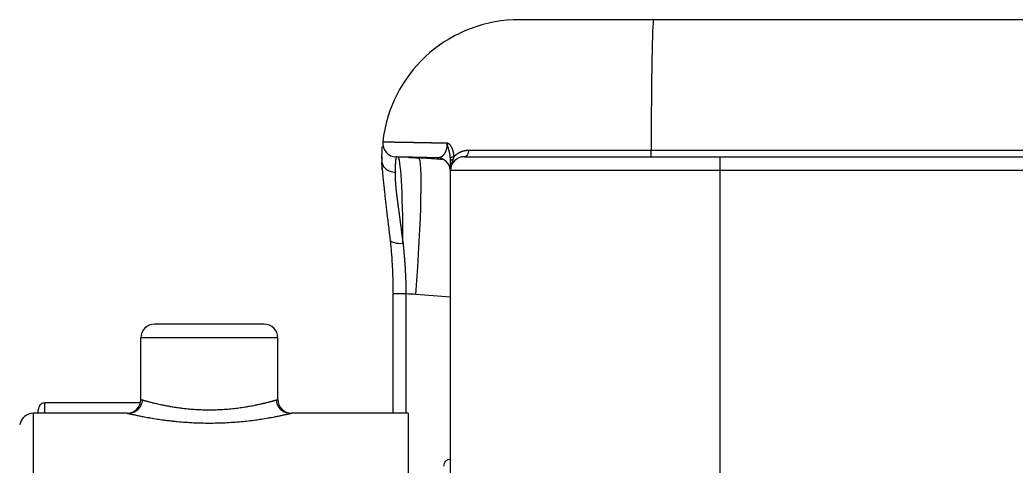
# Model space of a CAD drawing. Extents: x 4791 to 7950, y -233 to 2082.
# Drawn here: x 6585.7 to 6658.4, y 359.8 to 392.4 of the extents above; entities that cross this region are included whole.
import ezdxf

# ---------------------------------------------------------------- set-up
doc = ezdxf.new("R2010")
doc.units = 0
doc.header["$LTSCALE"] = 10
doc.header["$MEASUREMENT"] = 0
doc.layers.add('1', color=7, linetype='CONTINUOUS', true_color=0xffffff)

msp = doc.modelspace()

# ---------------------------------------------------------------- linework, layer by layer
at = {"layer": '1', "color": 7, "linetype": 'Continuous', "lineweight": -3}
for p, q in [((6631.92, 392.414), (6621.702, 392.414)), ((6631.921, 392.415), (6631.92, 392.414)), ((6701.82, 392.414), (6631.92, 392.414)), ((6701.821, 392.415), (6631.921, 392.415)), ((6618.443, 382.899), (6631.753, 382.899)), ((6631.753, 382.899), (6718.11, 382.899)), ((6612.101, 382.422), (6612.101, 381.9)), ((6616.642, 382.194), (6614.798, 382.331)), ((6618.101, 382.422), (6636.77, 382.422)), ((6636.77, 382.422), (6718.101, 382.422)), ((6617.101, 303.422), (6617.101, 381.422)), ((6636.752, 381.422), (6617.101, 381.422)), ((6636.752, 381.422), (6636.752, 303.422)), ((6718.084, 381.422), (6636.752, 381.422)), ((6612.904, 372.398), (6612.904, 363.689)), ((6613.852, 372.398), (6612.904, 372.398)), ((6613.852, 372.398), (6613.852, 363.689)), ((6617.102, 372.171), (6614.577, 372.359)), ((6603.501, 370.189), (6595.501, 370.189)), ((6594.501, 364.689), (6594.501, 369.189)), ((6604.501, 369.189), (6594.501, 369.189)), ((6604.501, 364.689), (6604.501, 369.189)), ((6594.47, 364.439), (6587.501, 364.439)), ((6587.501, 363.689), (6587.501, 364.439)), ((6593.501, 363.689), (6586.661, 363.689)), ((6586.661, 317.189), (6586.661, 363.689)), ((6587.001, 363.69), (6587.001, 363.939)), ((6614.001, 363.689), (6605.501, 363.689)), ((6614.001, 363.689), (6614.001, 317.189))]:
    msp.add_line(p, q, dxfattribs=at)
for centre, radius, start, end in [((6622.101, 382.422), 10, 92.28615, 173.73746), ((6613.155, 383.404), 1, 173.73746, 269), ((6616.101, 381.352), 1, 0, 89), ((6618.101, 381.422), 1, 90, 180), ((6595.501, 369.189), 1, 90, 180), ((6603.501, 369.189), 1, 0, 90), ((6587.501, 363.939), 0.5, 90, 180), ((6593.501, 364.689), 1, 269.99935, 0.00027), ((6605.501, 364.689), 1, 179.99968, 270.00073), ((6586.661, 362.689), 1, 90, 171.46965), ((6617.101, 359.822), 0.5, 90, 180)]:
    msp.add_arc(centre, radius, start, end, dxfattribs=at)
for centre, major_axis, ratio, start_param, end_param in [((6631.927, 382.422), (0, -10), 0.017452, 3.181493, 4.664752), ((6618.101, 382.922), (0, 0.5), 0.683324, 3.141593, 4.664752), ((6631.744, 382.922), (0, -0.5), 0.017452, 0, 1.523159), ((6613.085, 372.404), (0.175, 9.998), 0.052328, 5.092022, 6.283185), ((7135.392, 346.284), (-520.91, 36.072), 0.000187, 6.192977, 6.318019), ((6614.054, 372.359), (0.744, 9.972), 0.052191, 4.716284, 6.283185), ((6636.77, 381.422), (0, 1), 0.017452, 0, 1.570796), ((6613.691, 376.47), (0.995, 0.1), 0.36388, 3.208075, 4.62064), ((6613.312, 355.406), (-17, 0), 1, 4.637891, 4.680607)]:
    msp.add_ellipse(centre, major_axis=major_axis, ratio=ratio, start_param=start_param, end_param=end_param, dxfattribs=at)
for points, knots in [([(6612.161, 383.513), (6612.161, 383.513), (6612.161, 383.513), (6612.162, 383.513), (6612.162, 383.513), (6612.163, 383.513), (6612.164, 383.513), (6612.166, 383.513), (6612.168, 383.513), (6612.17, 383.513), (6612.172, 383.513), (6612.174, 383.513), (6612.177, 383.513), (6612.18, 383.513), (6612.184, 383.513), (6612.187, 383.513), (6612.191, 383.513), (6612.195, 383.513), (6612.2, 383.512), (6612.204, 383.512), (6612.209, 383.512), (6612.215, 383.512), (6612.22, 383.512), (6612.226, 383.512), (6612.232, 383.512), (6612.238, 383.512), (6612.245, 383.512), (6612.252, 383.511), (6612.259, 383.511), (6612.266, 383.511), (6612.274, 383.511), (6612.282, 383.511), (6612.29, 383.511), (6612.299, 383.511), (6612.308, 383.51), (6612.317, 383.51), (6612.326, 383.51), (6612.336, 383.51), (6612.346, 383.51), (6612.356, 383.51), (6612.366, 383.509), (6612.377, 383.509), (6612.388, 383.509), (6612.399, 383.509), (6612.411, 383.508), (6612.423, 383.508), (6612.435, 383.508), (6612.447, 383.508), (6612.46, 383.508), (6612.473, 383.507), (6612.486, 383.507), (6612.5, 383.507), (6612.513, 383.507), (6612.528, 383.506), (6612.542, 383.506), (6612.557, 383.506), (6612.571, 383.505), (6612.587, 383.505), (6612.602, 383.505), (6612.618, 383.505), (6612.634, 383.504), (6612.65, 383.504), (6612.667, 383.504), (6612.684, 383.503), (6612.701, 383.503), (6612.719, 383.503), (6612.736, 383.502), (6612.754, 383.502), (6612.773, 383.502), (6612.791, 383.501), (6612.81, 383.501), (6612.829, 383.501), (6612.849, 383.5), (6612.868, 383.5), (6612.888, 383.5), (6612.909, 383.499), (6612.929, 383.499), (6612.95, 383.498), (6612.971, 383.498), (6612.993, 383.498), (6613.014, 383.497), (6613.036, 383.497), (6613.059, 383.496), (6613.081, 383.496), (6613.104, 383.496), (6613.127, 383.495), (6613.151, 383.495), (6613.174, 383.494), (6613.198, 383.494), (6613.223, 383.493), (6613.247, 383.493), (6613.272, 383.492), (6613.297, 383.492), (6613.323, 383.492), (6613.348, 383.491), (6613.374, 383.491), (6613.4, 383.49), (6613.427, 383.49), (6613.454, 383.489), (6613.481, 383.489), (6613.508, 383.488), (6613.536, 383.488), (6613.564, 383.487), (6613.592, 383.487), (6613.621, 383.486), (6613.65, 383.486), (6613.679, 383.485), (6613.708, 383.484), (6613.738, 383.484), (6613.768, 383.483), (6613.798, 383.483), (6613.828, 383.482), (6613.859, 383.482), (6613.89, 383.481), (6613.922, 383.481), (6613.953, 383.48), (6613.985, 383.479), (6614.018, 383.479), (6614.05, 383.478), (6614.083, 383.478), (6614.116, 383.477), (6614.149, 383.476), (6614.183, 383.476), (6614.217, 383.475), (6614.251, 383.474), (6614.285, 383.474), (6614.32, 383.473), (6614.355, 383.473), (6614.391, 383.472), (6614.426, 383.471), (6614.462, 383.471), (6614.498, 383.47), (6614.535, 383.469), (6614.572, 383.469), (6614.609, 383.468), (6614.646, 383.467), (6614.683, 383.467), (6614.721, 383.466), (6614.759, 383.465), (6614.798, 383.464), (6614.837, 383.464), (6614.876, 383.463), (6614.915, 383.462), (6614.954, 383.462), (6614.994, 383.461), (6615.034, 383.46), (6615.075, 383.459), (6615.115, 383.459), (6615.156, 383.458), (6615.197, 383.457), (6615.239, 383.456), (6615.281, 383.456), (6615.323, 383.455), (6615.365, 383.454), (6615.408, 383.453), (6615.45, 383.453), (6615.494, 383.452), (6615.537, 383.451), (6615.581, 383.45), (6615.625, 383.449), (6615.669, 383.448), (6615.713, 383.448), (6615.758, 383.447), (6615.803, 383.446), (6615.849, 383.445), (6615.894, 383.444), (6615.94, 383.444), (6615.986, 383.443), (6616.033, 383.442), (6616.079, 383.441), (6616.126, 383.44), (6616.174, 383.439), (6616.221, 383.438), (6616.269, 383.437), (6616.317, 383.437), (6616.365, 383.436), (6616.414, 383.435), (6616.463, 383.434), (6616.512, 383.433), (6616.561, 383.432), (6616.611, 383.431), (6616.661, 383.43), (6616.711, 383.429), (6616.761, 383.428), (6616.812, 383.427), (6616.846, 383.427), (6616.863, 383.427)], [0, 0, 0, 0, 0.005205, 0.010412, 0.015621, 0.020833, 0.026048, 0.031265, 0.036484, 0.041706, 0.046931, 0.052158, 0.057387, 0.06262, 0.067854, 0.073091, 0.078331, 0.083573, 0.088818, 0.094065, 0.099314, 0.104566, 0.109821, 0.115078, 0.120338, 0.1256, 0.130865, 0.136132, 0.141402, 0.146674, 0.151949, 0.157226, 0.162506, 0.167788, 0.173073, 0.17836, 0.18365, 0.188942, 0.194237, 0.199534, 0.204834, 0.210137, 0.215442, 0.220749, 0.226059, 0.231371, 0.236686, 0.242004, 0.247324, 0.252646, 0.257971, 0.263299, 0.268629, 0.273961, 0.279296, 0.284634, 0.289974, 0.295316, 0.300662, 0.306009, 0.311359, 0.316712, 0.322067, 0.327425, 0.332785, 0.338148, 0.343513, 0.348881, 0.354251, 0.359624, 0.364999, 0.370377, 0.375757, 0.38114, 0.386526, 0.391913, 0.397304, 0.402697, 0.408092, 0.41349, 0.418891, 0.424294, 0.429699, 0.435107, 0.440518, 0.445931, 0.451347, 0.456765, 0.462185, 0.467609, 0.473034, 0.478463, 0.483893, 0.489327, 0.494762, 0.500201, 0.505642, 0.511085, 0.516531, 0.521979, 0.52743, 0.532884, 0.53834, 0.543798, 0.549259, 0.554723, 0.560189, 0.565657, 0.571128, 0.576602, 0.582078, 0.587557, 0.593038, 0.598522, 0.604008, 0.609497, 0.614988, 0.620482, 0.625979, 0.631477, 0.636979, 0.642483, 0.647989, 0.653498, 0.65901, 0.664524, 0.67004, 0.67556, 0.681081, 0.686605, 0.692132, 0.697661, 0.703193, 0.708727, 0.714264, 0.719804, 0.725345, 0.73089, 0.736437, 0.741986, 0.747538, 0.753093, 0.75865, 0.76421, 0.769772, 0.775336, 0.780903, 0.786473, 0.792045, 0.79762, 0.803198, 0.808777, 0.81436, 0.819945, 0.825532, 0.831122, 0.836715, 0.84231, 0.847907, 0.853507, 0.85911, 0.864715, 0.870323, 0.875933, 0.881546, 0.887161, 0.892779, 0.898399, 0.904022, 0.909648, 0.915276, 0.920906, 0.926539, 0.932175, 0.937813, 0.943454, 0.949097, 0.954743, 0.960391, 0.966042, 0.971695, 0.977351, 0.983009, 0.98867, 0.994334, 1, 1, 1, 1]), ([(6616.119, 382.352), (6616.123, 382.352), (6616.133, 382.352), (6616.146, 382.352), (6616.16, 382.353), (6616.173, 382.354), (6616.186, 382.354), (6616.199, 382.356), (6616.212, 382.357), (6616.225, 382.359), (6616.238, 382.361), (6616.25, 382.363), (6616.262, 382.366), (6616.274, 382.368), (6616.286, 382.371), (6616.298, 382.374), (6616.31, 382.377), (6616.321, 382.381), (6616.333, 382.384), (6616.344, 382.388), (6616.355, 382.392), (6616.366, 382.396), (6616.376, 382.401), (6616.387, 382.405), (6616.397, 382.41), (6616.407, 382.414), (6616.417, 382.419), (6616.427, 382.424), (6616.437, 382.429), (6616.446, 382.434), (6616.456, 382.44), (6616.465, 382.445), (6616.473, 382.45), (6616.482, 382.456), (6616.491, 382.461), (6616.499, 382.467), (6616.507, 382.472), (6616.515, 382.478), (6616.523, 382.484), (6616.53, 382.489), (6616.537, 382.495), (6616.551, 382.507), (6616.572, 382.525), (6616.599, 382.552), (6616.625, 382.58), (6616.65, 382.61), (6616.673, 382.641), (6616.695, 382.673), (6616.715, 382.706), (6616.734, 382.741), (6616.749, 382.769), (6616.759, 382.792), (6616.766, 382.808), (6616.773, 382.825), (6616.78, 382.841), (6616.786, 382.858), (6616.792, 382.875), (6616.798, 382.893), (6616.804, 382.91), (6616.809, 382.928), (6616.814, 382.946), (6616.819, 382.964), (6616.824, 382.982), (6616.828, 383), (6616.832, 383.019), (6616.836, 383.037), (6616.84, 383.056), (6616.843, 383.075), (6616.846, 383.093), (6616.849, 383.112), (6616.852, 383.131), (6616.854, 383.15), (6616.857, 383.17), (6616.859, 383.189), (6616.86, 383.208), (6616.862, 383.227), (6616.863, 383.246), (6616.864, 383.266), (6616.865, 383.285), (6616.865, 383.304), (6616.865, 383.323), (6616.865, 383.342), (6616.865, 383.361), (6616.864, 383.38), (6616.863, 383.399), (6616.863, 383.411), (6616.862, 383.417)], [0, 0, 0, 0, 0.0167, 0.033193, 0.049478, 0.065556, 0.081424, 0.097082, 0.112529, 0.127765, 0.142788, 0.157598, 0.172194, 0.186575, 0.200741, 0.21469, 0.228421, 0.241935, 0.25523, 0.268305, 0.281159, 0.293793, 0.306205, 0.318394, 0.33036, 0.342101, 0.353618, 0.36491, 0.375976, 0.386815, 0.397427, 0.407812, 0.417968, 0.427895, 0.437592, 0.44706, 0.456298, 0.465304, 0.47408, 0.482624, 0.490936, 0.499015, 0.532147, 0.563942, 0.594399, 0.623514, 0.651288, 0.677723, 0.702823, 0.726596, 0.749053, 0.75867, 0.7681, 0.777346, 0.786409, 0.795292, 0.803997, 0.812527, 0.820885, 0.829074, 0.837097, 0.844959, 0.852661, 0.86021, 0.867609, 0.874863, 0.881978, 0.888957, 0.895808, 0.902537, 0.909149, 0.915653, 0.922054, 0.928362, 0.934583, 0.940728, 0.946803, 0.952819, 0.958785, 0.964712, 0.970608, 0.976484, 0.982351, 0.988219, 0.994099, 1, 1, 1, 1]), ([(6617.093, 382.32), (6617.093, 382.323), (6617.092, 382.329), (6617.091, 382.341), (6617.09, 382.356), (6617.089, 382.375), (6617.086, 382.397), (6617.084, 382.423), (6617.081, 382.451), (6617.077, 382.483), (6617.072, 382.518), (6617.067, 382.555), (6617.06, 382.595), (6617.053, 382.638), (6617.044, 382.682), (6617.035, 382.728), (6617.024, 382.776), (6617.012, 382.825), (6617.001, 382.868), (6616.991, 382.904), (6616.983, 382.932), (6616.975, 382.958), (6616.967, 382.984), (6616.96, 383.008), (6616.953, 383.03), (6616.946, 383.052), (6616.939, 383.072), (6616.933, 383.092), (6616.928, 383.111), (6616.922, 383.128), (6616.914, 383.155), (6616.903, 383.192), (6616.892, 383.237), (6616.88, 383.289), (6616.871, 383.337), (6616.866, 383.377), (6616.864, 383.397), (6616.863, 383.407), (6616.862, 383.412), (6616.862, 383.415), (6616.862, 383.416), (6616.862, 383.417)], [0, 0, 0, 0, 0.007378, 0.017987, 0.031785, 0.048714, 0.068704, 0.091666, 0.117497, 0.146075, 0.177265, 0.210911, 0.246843, 0.284876, 0.324814, 0.36645, 0.409575, 0.453982, 0.499474, 0.526636, 0.552471, 0.577043, 0.600414, 0.622643, 0.643787, 0.663899, 0.683028, 0.701221, 0.718523, 0.734975, 0.750615, 0.794695, 0.836124, 0.875522, 0.937753, 0.968863, 0.984427, 0.992212, 0.996106, 0.998053, 1, 1, 1, 1]), ([(6616.863, 383.427), (6616.865, 383.426), (6616.869, 383.426), (6616.875, 383.426), (6616.881, 383.425), (6616.886, 383.424), (6616.892, 383.423), (6616.898, 383.421), (6616.904, 383.419), (6616.91, 383.417), (6616.916, 383.415), (6616.922, 383.413), (6616.928, 383.41), (6616.934, 383.407), (6616.94, 383.404), (6616.946, 383.401), (6616.952, 383.397), (6616.958, 383.394), (6616.964, 383.389), (6616.97, 383.385), (6616.976, 383.381), (6616.982, 383.376), (6616.988, 383.371), (6616.994, 383.366), (6617.001, 383.36), (6617.007, 383.355), (6617.013, 383.349), (6617.019, 383.343), (6617.025, 383.337), (6617.031, 383.33), (6617.038, 383.323), (6617.044, 383.316), (6617.062, 383.295), (6617.092, 383.256), (6617.131, 383.196), (6617.166, 383.131), (6617.192, 383.073), (6617.21, 383.027), (6617.223, 382.994), (6617.234, 382.96), (6617.246, 382.926), (6617.257, 382.891), (6617.267, 382.855), (6617.277, 382.819), (6617.286, 382.781), (6617.294, 382.744), (6617.303, 382.705), (6617.31, 382.666), (6617.318, 382.626), (6617.324, 382.585), (6617.33, 382.544), (6617.336, 382.502), (6617.341, 382.459), (6617.344, 382.43), (6617.346, 382.416)], [0, 0, 0, 0, 0.006653, 0.013341, 0.020068, 0.026838, 0.033656, 0.040526, 0.04745, 0.054433, 0.061479, 0.068591, 0.075773, 0.083027, 0.090358, 0.097768, 0.105261, 0.112839, 0.120505, 0.128262, 0.136113, 0.144061, 0.152107, 0.160254, 0.168505, 0.176861, 0.185326, 0.1939, 0.202586, 0.211386, 0.220301, 0.229334, 0.238486, 0.301985, 0.365475, 0.429432, 0.494318, 0.522631, 0.551009, 0.579475, 0.608055, 0.636772, 0.665648, 0.694706, 0.723969, 0.753459, 0.783197, 0.813204, 0.843501, 0.874107, 0.905042, 0.936323, 0.96797, 1, 1, 1, 1]), ([(6612.106, 382.13), (6612.105, 382.138), (6612.105, 382.155), (6612.104, 382.181), (6612.104, 382.206), (6612.103, 382.231), (6612.103, 382.256), (6612.102, 382.281), (6612.102, 382.305), (6612.102, 382.329), (6612.102, 382.353), (6612.101, 382.376), (6612.101, 382.4), (6612.101, 382.423), (6612.101, 382.446), (6612.101, 382.468), (6612.102, 382.491), (6612.102, 382.513), (6612.102, 382.535), (6612.102, 382.557), (6612.103, 382.578), (6612.103, 382.599), (6612.103, 382.62), (6612.104, 382.641), (6612.104, 382.661), (6612.105, 382.681), (6612.105, 382.701), (6612.106, 382.721), (6612.106, 382.741), (6612.107, 382.76), (6612.108, 382.779), (6612.108, 382.798), (6612.109, 382.816), (6612.11, 382.834), (6612.111, 382.852), (6612.111, 382.87), (6612.112, 382.888), (6612.113, 382.905), (6612.114, 382.922), (6612.115, 382.939), (6612.116, 382.955), (6612.116, 382.972), (6612.117, 382.988), (6612.118, 383.004), (6612.119, 383.019), (6612.12, 383.035), (6612.121, 383.05), (6612.122, 383.065), (6612.123, 383.079), (6612.124, 383.094), (6612.125, 383.108), (6612.126, 383.122), (6612.127, 383.135), (6612.128, 383.149), (6612.129, 383.162), (6612.13, 383.172), (6612.13, 383.178), (6612.13, 383.179)], [0, 0, 0, 0, 0.018912, 0.037798, 0.056657, 0.07549, 0.094298, 0.11308, 0.131838, 0.150571, 0.169281, 0.187967, 0.20663, 0.22527, 0.243888, 0.262485, 0.281059, 0.299613, 0.318147, 0.33666, 0.355153, 0.373627, 0.392083, 0.410519, 0.428938, 0.44734, 0.465724, 0.484091, 0.502442, 0.520778, 0.539098, 0.557403, 0.575693, 0.59397, 0.612233, 0.630482, 0.648719, 0.666944, 0.685156, 0.703358, 0.721548, 0.739728, 0.757898, 0.776058, 0.794209, 0.812352, 0.830486, 0.848612, 0.866731, 0.884843, 0.902949, 0.921049, 0.939143, 0.957232, 0.975317, 0.993397, 1, 1, 1, 1]), ([(6617.346, 382.416), (6617.35, 382.42), (6617.358, 382.429), (6617.371, 382.442), (6617.383, 382.455), (6617.396, 382.468), (6617.409, 382.481), (6617.422, 382.493), (6617.435, 382.506), (6617.448, 382.518), (6617.461, 382.53), (6617.474, 382.541), (6617.488, 382.553), (6617.502, 382.564), (6617.515, 382.575), (6617.529, 382.587), (6617.543, 382.597), (6617.557, 382.608), (6617.572, 382.619), (6617.586, 382.629), (6617.601, 382.639), (6617.615, 382.649), (6617.63, 382.659), (6617.645, 382.668), (6617.66, 382.678), (6617.675, 382.687), (6617.69, 382.696), (6617.706, 382.705), (6617.721, 382.714), (6617.737, 382.722), (6617.753, 382.73), (6617.769, 382.739), (6617.785, 382.747), (6617.801, 382.754), (6617.817, 382.762), (6617.833, 382.769), (6617.856, 382.779), (6617.885, 382.792), (6617.921, 382.805), (6617.957, 382.818), (6617.993, 382.83), (6618.029, 382.841), (6618.066, 382.851), (6618.102, 382.86), (6618.139, 382.868), (6618.176, 382.875), (6618.214, 382.882), (6618.251, 382.887), (6618.289, 382.891), (6618.327, 382.894), (6618.366, 382.897), (6618.404, 382.898), (6618.43, 382.898), (6618.443, 382.899)], [0, 0, 0, 0, 0.013674, 0.027357, 0.041052, 0.05476, 0.068482, 0.08222, 0.095975, 0.109749, 0.123543, 0.137358, 0.151196, 0.165059, 0.178947, 0.192862, 0.206806, 0.22078, 0.234785, 0.248823, 0.262895, 0.277002, 0.291146, 0.305328, 0.31955, 0.333812, 0.348116, 0.362463, 0.376854, 0.391292, 0.405776, 0.420309, 0.434891, 0.449524, 0.464209, 0.478947, 0.493739, 0.525253, 0.556732, 0.588186, 0.619628, 0.651069, 0.682519, 0.713991, 0.745494, 0.77704, 0.808641, 0.840307, 0.87205, 0.90388, 0.935807, 0.967844, 1, 1, 1, 1]), ([(6612.117, 381.452), (6612.117, 381.467), (6612.115, 381.5), (6612.112, 381.55), (6612.109, 381.604), (6612.107, 381.657), (6612.105, 381.709), (6612.104, 381.76), (6612.103, 381.811), (6612.102, 381.86), (6612.101, 381.909), (6612.101, 381.957), (6612.102, 382.005), (6612.103, 382.052), (6612.104, 382.097), (6612.105, 382.127), (6612.105, 382.142)], [0, 0, 0, 0, 0.057429, 0.129975, 0.202494, 0.274991, 0.347472, 0.419942, 0.492408, 0.564874, 0.637347, 0.709831, 0.782333, 0.854858, 0.927412, 1, 1, 1, 1]), ([(6613.066, 381.266), (6613.009, 381.268), (6612.951, 381.275), (6612.833, 381.298), (6612.773, 381.315), (6612.657, 381.359), (6612.6, 381.387), (6612.492, 381.452), (6612.441, 381.489), (6612.348, 381.572), (6612.306, 381.618), (6612.235, 381.715), (6612.204, 381.765), (6612.156, 381.869), (6612.138, 381.922), (6612.114, 382.027), (6612.107, 382.079), (6612.106, 382.13)], [0, 0, 0, 0, 0.125, 0.125, 0.25, 0.25, 0.375, 0.375, 0.5, 0.5, 0.625, 0.625, 0.75, 0.75, 0.875, 0.875, 1, 1, 1, 1]), ([(6613.129, 382.386), (6613.129, 382.384), (6613.127, 382.379), (6613.125, 382.37), (6613.122, 382.357), (6613.12, 382.342), (6613.117, 382.324), (6613.113, 382.301), (6613.11, 382.275), (6613.106, 382.244), (6613.101, 382.207), (6613.097, 382.165), (6613.092, 382.123), (6613.088, 382.083), (6613.085, 382.048), (6613.082, 382.012), (6613.08, 381.975), (6613.077, 381.937), (6613.075, 381.898), (6613.073, 381.858), (6613.071, 381.818), (6613.069, 381.777), (6613.068, 381.735), (6613.066, 381.693), (6613.065, 381.651), (6613.065, 381.608), (6613.064, 381.566), (6613.064, 381.523), (6613.063, 381.48), (6613.063, 381.437), (6613.064, 381.394), (6613.064, 381.351), (6613.065, 381.309), (6613.065, 381.28), (6613.066, 381.266)], [0, 0, 0, 0, 0.024025, 0.054133, 0.086529, 0.121213, 0.158185, 0.197446, 0.238994, 0.282831, 0.328955, 0.377368, 0.428069, 0.460775, 0.492934, 0.524545, 0.555608, 0.586124, 0.616092, 0.645514, 0.674388, 0.702714, 0.730494, 0.757727, 0.784413, 0.810552, 0.836144, 0.861191, 0.88569, 0.909644, 0.933052, 0.955913, 0.978229, 1, 1, 1, 1]), ([(6614.024, 382.378), (6614.108, 382.374), (6614.24, 382.368), (6614.426, 382.358), (6614.511, 382.353), (6614.551, 382.35)], [0, 0, 0, 0, 0.579698, 0.806141, 1, 1, 1, 1]), ([(6617.101, 382.114), (6617.101, 382.114), (6617.101, 382.114), (6617.101, 382.116), (6617.101, 382.118), (6617.101, 382.121), (6617.101, 382.129), (6617.101, 382.139), (6617.101, 382.16), (6617.1, 382.185), (6617.099, 382.219), (6617.097, 382.252), (6617.095, 382.286), (6617.094, 382.309), (6617.093, 382.32)], [0, 0, 0, 0, 0.002792, 0.009629, 0.020513, 0.03544, 0.0544, 0.130701, 0.184334, 0.355197, 0.496181, 0.667301, 0.835174, 1, 1, 1, 1]), ([(6617.101, 381.473), (6617.101, 381.48), (6617.101, 381.486), (6617.101, 381.536), (6617.101, 381.588), (6617.101, 381.763), (6617.101, 381.903), (6617.101, 382.068), (6617.101, 382.09), (6617.101, 382.112)], [0, 0, 0, 0, 0.041326, 0.041326, 0.317473, 0.317473, 0.910413, 0.910413, 1, 1, 1, 1]), ([(6617.287, 382.233), (6617.285, 382.226), (6617.28, 382.212), (6617.273, 382.191), (6617.265, 382.17), (6617.258, 382.15), (6617.251, 382.129), (6617.244, 382.109), (6617.238, 382.088), (6617.231, 382.068), (6617.225, 382.048), (6617.218, 382.028), (6617.212, 382.008), (6617.206, 381.989), (6617.2, 381.969), (6617.195, 381.95), (6617.189, 381.931), (6617.184, 381.912), (6617.179, 381.893), (6617.174, 381.875), (6617.169, 381.856), (6617.163, 381.832), (6617.156, 381.803), (6617.148, 381.77), (6617.14, 381.738), (6617.134, 381.708), (6617.128, 381.679), (6617.123, 381.651), (6617.118, 381.624), (6617.115, 381.599), (6617.111, 381.574), (6617.109, 381.551), (6617.107, 381.535), (6617.106, 381.528)], [0, 0, 0, 0, 0.031423, 0.06256, 0.093407, 0.12396, 0.154216, 0.184172, 0.213825, 0.243175, 0.27222, 0.300958, 0.329391, 0.357518, 0.385339, 0.412857, 0.440072, 0.466988, 0.493606, 0.51993, 0.545964, 0.571711, 0.620536, 0.667046, 0.711368, 0.753621, 0.793918, 0.832364, 0.869057, 0.904088, 0.937538, 0.969485, 1, 1, 1, 1]), ([(6617.346, 382.416), (6617.345, 382.412), (6617.342, 382.401), (6617.336, 382.38), (6617.327, 382.352), (6617.318, 382.323), (6617.308, 382.293), (6617.298, 382.262), (6617.291, 382.243), (6617.287, 382.233)], [0, 0, 0, 0, 0.053888, 0.184815, 0.348234, 0.499914, 0.671731, 0.838373, 1, 1, 1, 1]), ([(6613.066, 381.266), (6613.065, 381.259), (6613.065, 381.244), (6613.064, 381.222), (6613.063, 381.2), (6613.062, 381.177), (6613.062, 381.155), (6613.061, 381.131), (6613.061, 381.108), (6613.061, 381.084), (6613.06, 381.06), (6613.06, 381.035), (6613.06, 381.011), (6613.061, 380.986), (6613.061, 380.96), (6613.061, 380.934), (6613.062, 380.908), (6613.063, 380.882), (6613.063, 380.855), (6613.064, 380.828), (6613.065, 380.801), (6613.067, 380.773), (6613.068, 380.745), (6613.069, 380.716), (6613.071, 380.688), (6613.072, 380.659), (6613.074, 380.629), (6613.076, 380.599), (6613.078, 380.569), (6613.08, 380.539), (6613.082, 380.508), (6613.084, 380.477), (6613.086, 380.445), (6613.089, 380.413), (6613.092, 380.381), (6613.094, 380.348), (6613.097, 380.315), (6613.1, 380.282), (6613.103, 380.248), (6613.106, 380.214), (6613.109, 380.179), (6613.113, 380.144), (6613.116, 380.109), (6613.12, 380.073), (6613.123, 380.037), (6613.127, 380.001), (6613.131, 379.964), (6613.135, 379.927), (6613.139, 379.889), (6613.144, 379.851), (6613.148, 379.813), (6613.152, 379.774), (6613.157, 379.735), (6613.162, 379.695), (6613.166, 379.655), (6613.171, 379.615), (6613.176, 379.574), (6613.181, 379.533), (6613.186, 379.492), (6613.192, 379.45), (6613.197, 379.407), (6613.203, 379.365), (6613.208, 379.321), (6613.214, 379.278), (6613.22, 379.234), (6613.226, 379.189), (6613.232, 379.145), (6613.239, 379.089), (6613.248, 379.024), (6613.259, 378.947), (6613.269, 378.87), (6613.279, 378.793), (6613.29, 378.714), (6613.301, 378.635), (6613.311, 378.556), (6613.322, 378.475), (6613.333, 378.394), (6613.344, 378.313), (6613.355, 378.231), (6613.366, 378.148), (6613.377, 378.065), (6613.388, 377.981), (6613.399, 377.896), (6613.41, 377.811), (6613.422, 377.726), (6613.433, 377.64), (6613.444, 377.553), (6613.456, 377.466), (6613.467, 377.378), (6613.479, 377.29), (6613.491, 377.201), (6613.502, 377.112), (6613.514, 377.022), (6613.526, 376.932), (6613.538, 376.841), (6613.55, 376.75), (6613.562, 376.659), (6613.574, 376.567), (6613.586, 376.474), (6613.599, 376.381), (6613.611, 376.288), (6613.623, 376.195), (6613.632, 376.132), (6613.636, 376.1)], [0, 0, 0, 0, 0.006568, 0.013166, 0.019793, 0.026451, 0.033139, 0.039857, 0.046605, 0.053383, 0.060191, 0.06703, 0.073899, 0.080798, 0.087728, 0.094688, 0.101679, 0.1087, 0.115752, 0.122834, 0.129948, 0.137091, 0.144266, 0.151471, 0.158708, 0.165975, 0.173273, 0.180601, 0.187961, 0.195352, 0.202774, 0.210227, 0.217711, 0.225226, 0.232773, 0.240351, 0.24796, 0.2556, 0.263271, 0.270974, 0.278708, 0.286474, 0.294271, 0.3021, 0.30996, 0.317852, 0.325775, 0.33373, 0.341716, 0.349734, 0.357784, 0.365866, 0.373979, 0.382124, 0.390301, 0.398509, 0.40675, 0.415022, 0.423326, 0.431662, 0.44003, 0.44843, 0.456862, 0.465326, 0.473822, 0.482351, 0.490911, 0.499503, 0.513777, 0.528052, 0.542329, 0.556607, 0.570886, 0.585167, 0.599449, 0.613732, 0.628017, 0.642304, 0.656592, 0.670881, 0.685172, 0.699465, 0.713759, 0.728054, 0.742352, 0.756651, 0.770951, 0.785254, 0.799558, 0.813863, 0.828171, 0.84248, 0.85679, 0.871103, 0.885418, 0.899734, 0.914052, 0.928372, 0.942694, 0.957017, 0.971343, 0.985671, 1, 1, 1, 1]), ([(6617.106, 381.527), (6617.106, 381.519), (6617.105, 381.51), (6617.104, 381.493), (6617.103, 381.484), (6617.102, 381.467), (6617.102, 381.459), (6617.102, 381.448), (6617.102, 381.446), (6617.102, 381.443), (6617.102, 381.442), (6617.102, 381.439), (6617.101, 381.434), (6617.101, 381.429), (6617.101, 381.425)], [0, 0, 0, 0, 0.25, 0.25, 0.5, 0.5, 0.75, 0.75, 0.8125, 0.8125, 0.84375, 0.84375, 0.875, 1, 1, 1, 1]), ([(6613.636, 376.1), (6613.637, 376.085), (6613.641, 376.053), (6613.646, 376.006), (6613.651, 375.959), (6613.656, 375.912), (6613.66, 375.865), (6613.665, 375.818), (6613.67, 375.772), (6613.674, 375.725), (6613.679, 375.679), (6613.683, 375.633), (6613.687, 375.587), (6613.692, 375.541), (6613.696, 375.496), (6613.7, 375.451), (6613.704, 375.405), (6613.708, 375.36), (6613.712, 375.315), (6613.716, 375.271), (6613.72, 375.226), (6613.724, 375.182), (6613.727, 375.137), (6613.731, 375.093), (6613.734, 375.05), (6613.738, 375.006), (6613.741, 374.963), (6613.745, 374.919), (6613.748, 374.876), (6613.751, 374.833), (6613.754, 374.791), (6613.757, 374.748), (6613.76, 374.706), (6613.763, 374.664), (6613.766, 374.622), (6613.769, 374.58), (6613.772, 374.538), (6613.775, 374.497), (6613.777, 374.456), (6613.78, 374.415), (6613.783, 374.374), (6613.785, 374.334), (6613.788, 374.293), (6613.79, 374.253), (6613.792, 374.213), (6613.795, 374.173), (6613.797, 374.134), (6613.799, 374.095), (6613.801, 374.055), (6613.803, 374.017), (6613.805, 373.978), (6613.807, 373.939), (6613.809, 373.901), (6613.811, 373.863), (6613.813, 373.825), (6613.815, 373.787), (6613.817, 373.75), (6613.818, 373.713), (6613.82, 373.676), (6613.822, 373.639), (6613.823, 373.602), (6613.825, 373.566), (6613.826, 373.53), (6613.828, 373.494), (6613.829, 373.458), (6613.83, 373.422), (6613.832, 373.387), (6613.833, 373.352), (6613.834, 373.317), (6613.835, 373.282), (6613.836, 373.248), (6613.837, 373.214), (6613.839, 373.18), (6613.84, 373.146), (6613.84, 373.112), (6613.841, 373.079), (6613.842, 373.046), (6613.843, 373.013), (6613.844, 372.98), (6613.845, 372.947), (6613.845, 372.915), (6613.846, 372.883), (6613.847, 372.851), (6613.847, 372.819), (6613.848, 372.788), (6613.848, 372.757), (6613.849, 372.725), (6613.849, 372.695), (6613.85, 372.664), (6613.85, 372.634), (6613.85, 372.603), (6613.851, 372.573), (6613.851, 372.544), (6613.851, 372.514), (6613.852, 372.485), (6613.852, 372.455), (6613.852, 372.426), (6613.852, 372.407), (6613.852, 372.398)], [0, 0, 0, 0, 0.013459, 0.02685, 0.040175, 0.053433, 0.066624, 0.079749, 0.092807, 0.105798, 0.118722, 0.13158, 0.144372, 0.157097, 0.169756, 0.182348, 0.194874, 0.207335, 0.219729, 0.232057, 0.244319, 0.256515, 0.268645, 0.28071, 0.29271, 0.304643, 0.316512, 0.328315, 0.340053, 0.351726, 0.363334, 0.374877, 0.386356, 0.397769, 0.409118, 0.420403, 0.431624, 0.44278, 0.453873, 0.464901, 0.475866, 0.486766, 0.497604, 0.508378, 0.519089, 0.529736, 0.540321, 0.550842, 0.561301, 0.571697, 0.582031, 0.592303, 0.602512, 0.612659, 0.622745, 0.632768, 0.64273, 0.652631, 0.66247, 0.672248, 0.681965, 0.691621, 0.701216, 0.710751, 0.720226, 0.72964, 0.738994, 0.748288, 0.757522, 0.766697, 0.775812, 0.784867, 0.793864, 0.802801, 0.81168, 0.8205, 0.829261, 0.837964, 0.846609, 0.855195, 0.863724, 0.872195, 0.880608, 0.888964, 0.897262, 0.905504, 0.913688, 0.921816, 0.929887, 0.937901, 0.945859, 0.953761, 0.961606, 0.969396, 0.97713, 0.984809, 0.992432, 1, 1, 1, 1]), ([(6594.591, 364.663), (6594.589, 364.532), (6594.552, 364.343), (6594.429, 364.108), (6594.299, 363.948), (6594.139, 363.819), (6593.906, 363.699), (6593.721, 363.664), (6593.592, 363.664)], [0, 0, 0, 0, 0.239669, 0.368712, 0.50046, 0.632141, 0.76099, 1, 1, 1, 1]), ([(6594.501, 364.689), (6594.501, 364.689), (6594.501, 364.689), (6594.502, 364.689), (6594.502, 364.689), (6594.503, 364.689), (6594.505, 364.688), (6594.506, 364.688), (6594.508, 364.688), (6594.51, 364.687), (6594.512, 364.686), (6594.514, 364.686), (6594.517, 364.685), (6594.52, 364.684), (6594.523, 364.683), (6594.527, 364.682), (6594.531, 364.681), (6594.535, 364.679), (6594.539, 364.678), (6594.544, 364.677), (6594.549, 364.675), (6594.554, 364.674), (6594.559, 364.672), (6594.565, 364.67), (6594.571, 364.669), (6594.577, 364.667), (6594.584, 364.665), (6594.589, 364.663), (6594.591, 364.663), (6594.591, 364.663)], [0, 0, 0, 0, 0.037506, 0.075086, 0.112741, 0.150471, 0.188277, 0.226158, 0.264115, 0.302148, 0.340256, 0.378441, 0.416702, 0.45504, 0.493454, 0.531946, 0.570514, 0.60916, 0.647883, 0.686683, 0.725561, 0.764517, 0.803552, 0.842664, 0.881855, 0.921124, 0.960472, 0.999899, 1, 1, 1, 1]), ([(6594.591, 364.663), (6594.593, 364.662), (6594.598, 364.661), (6594.606, 364.658), (6594.613, 364.656), (6594.621, 364.654), (6594.63, 364.651), (6594.638, 364.649), (6594.647, 364.646), (6594.657, 364.644), (6594.666, 364.641), (6594.676, 364.638), (6594.686, 364.635), (6594.697, 364.632), (6594.707, 364.629), (6594.718, 364.626), (6594.73, 364.623), (6594.741, 364.62), (6594.753, 364.616), (6594.765, 364.613), (6594.778, 364.609), (6594.791, 364.606), (6594.804, 364.602), (6594.818, 364.598), (6594.831, 364.595), (6594.845, 364.591), (6594.883, 364.58), (6594.949, 364.562), (6595.052, 364.534), (6595.171, 364.503), (6595.294, 364.472), (6595.422, 364.44), (6595.559, 364.407), (6595.726, 364.368), (6595.903, 364.329), (6596.076, 364.292), (6596.226, 364.262), (6596.362, 364.236), (6596.485, 364.213), (6596.59, 364.194), (6596.715, 364.172), (6596.864, 364.147), (6597.044, 364.12), (6597.22, 364.094), (6597.392, 364.071), (6597.662, 364.038), (6598.032, 363.999), (6598.517, 363.963), (6599.006, 363.941), (6599.501, 363.933), (6599.997, 363.941), (6600.486, 363.963), (6600.971, 363.999), (6601.432, 364.047), (6601.887, 364.107), (6602.221, 364.16), (6602.472, 364.204), (6602.649, 364.237), (6602.859, 364.278), (6603.053, 364.319), (6603.217, 364.355), (6603.339, 364.382), (6603.447, 364.408), (6603.542, 364.43), (6603.624, 364.45), (6603.721, 364.475), (6603.832, 364.503), (6603.951, 364.534), (6604.054, 364.562), (6604.125, 364.582), (6604.171, 364.594), (6604.198, 364.602), (6604.223, 364.609), (6604.248, 364.616), (6604.271, 364.622), (6604.293, 364.629), (6604.314, 364.635), (6604.334, 364.64), (6604.352, 364.646), (6604.37, 364.651), (6604.386, 364.655), (6604.401, 364.66), (6604.415, 364.664), (6604.428, 364.668), (6604.44, 364.671), (6604.451, 364.674), (6604.461, 364.677), (6604.469, 364.68), (6604.477, 364.682), (6604.484, 364.684), (6604.489, 364.686), (6604.494, 364.687), (6604.497, 364.688), (6604.5, 364.689), (6604.501, 364.689), (6604.501, 364.689), (6604.501, 364.689)], [0, 0, 0, 0, 0.002518, 0.005048, 0.007582, 0.010122, 0.012667, 0.015216, 0.017771, 0.020331, 0.022897, 0.025467, 0.028043, 0.030623, 0.033209, 0.0358, 0.038396, 0.040997, 0.043604, 0.046216, 0.048833, 0.051455, 0.054083, 0.056715, 0.059353, 0.061997, 0.064645, 0.080022, 0.096139, 0.112998, 0.130601, 0.143945, 0.159595, 0.177552, 0.197815, 0.213146, 0.226876, 0.239005, 0.249534, 0.258461, 0.265788, 0.280585, 0.294777, 0.308364, 0.321345, 0.333723, 0.368258, 0.401124, 0.434841, 0.468066, 0.501288, 0.535009, 0.567871, 0.60241, 0.634473, 0.670321, 0.681907, 0.697097, 0.715891, 0.738288, 0.752052, 0.764791, 0.776507, 0.787198, 0.796864, 0.805507, 0.823108, 0.839966, 0.856084, 0.871463, 0.876652, 0.881822, 0.886971, 0.892101, 0.89721, 0.902299, 0.907368, 0.912418, 0.917447, 0.922457, 0.927448, 0.932418, 0.93737, 0.942302, 0.947214, 0.952108, 0.956982, 0.961837, 0.966673, 0.97149, 0.976288, 0.981068, 0.985829, 0.990571, 0.995295, 1, 1, 1, 1]), ([(6605.411, 363.664), (6605.282, 363.664), (6605.097, 363.699), (6604.864, 363.819), (6604.704, 363.948), (6604.574, 364.108), (6604.451, 364.343), (6604.414, 364.532), (6604.412, 364.663)], [0, 0, 0, 0, 0.23901, 0.367859, 0.49954, 0.631288, 0.760331, 1, 1, 1, 1]), ([(6593.501, 363.689), (6593.501, 363.689), (6593.501, 363.689), (6593.502, 363.689), (6593.502, 363.689), (6593.503, 363.689), (6593.504, 363.689), (6593.505, 363.688), (6593.507, 363.688), (6593.509, 363.688), (6593.511, 363.687), (6593.513, 363.687), (6593.515, 363.686), (6593.518, 363.686), (6593.521, 363.685), (6593.524, 363.684), (6593.528, 363.683), (6593.531, 363.682), (6593.535, 363.681), (6593.539, 363.681), (6593.544, 363.679), (6593.549, 363.678), (6593.553, 363.677), (6593.559, 363.676), (6593.564, 363.675), (6593.57, 363.673), (6593.576, 363.672), (6593.582, 363.67), (6593.589, 363.669), (6593.595, 363.667), (6593.603, 363.666), (6593.61, 363.664), (6593.617, 363.662), (6593.625, 363.66), (6593.634, 363.659), (6593.642, 363.657), (6593.651, 363.655), (6593.66, 363.652), (6593.669, 363.65), (6593.678, 363.648), (6593.688, 363.646), (6593.698, 363.643), (6593.709, 363.641), (6593.72, 363.639), (6593.731, 363.636), (6593.742, 363.634), (6593.753, 363.631), (6593.765, 363.628), (6593.777, 363.625), (6593.79, 363.623), (6593.803, 363.62), (6593.816, 363.617), (6593.829, 363.614), (6593.843, 363.611), (6593.857, 363.608), (6593.871, 363.604), (6593.885, 363.601), (6593.9, 363.598), (6593.915, 363.594), (6593.958, 363.585), (6594.036, 363.568), (6594.159, 363.541), (6594.302, 363.511), (6594.448, 363.481), (6594.6, 363.451), (6594.762, 363.42), (6594.964, 363.382), (6595.278, 363.327), (6595.664, 363.264), (6596.1, 363.2), (6596.475, 363.152), (6596.828, 363.111), (6597.25, 363.068), (6597.752, 363.027), (6598.341, 362.992), (6598.925, 362.971), (6599.501, 362.964), (6600.078, 362.971), (6600.661, 362.992), (6601.25, 363.027), (6601.814, 363.073), (6602.363, 363.131), (6602.848, 363.193), (6603.338, 363.264), (6603.725, 363.327), (6604.038, 363.382), (6604.241, 363.42), (6604.403, 363.451), (6604.555, 363.482), (6604.701, 363.511), (6604.844, 363.542), (6604.967, 363.568), (6605.05, 363.586), (6605.104, 363.598), (6605.134, 363.605), (6605.163, 363.611), (6605.191, 363.618), (6605.218, 363.624), (6605.243, 363.629), (6605.267, 363.635), (6605.29, 363.64), (6605.311, 363.645), (6605.331, 363.65), (6605.35, 363.654), (6605.368, 363.658), (6605.383, 363.662), (6605.391, 363.664), (6605.394, 363.664)], [0, 0, 0, 0, 0.002012, 0.004029, 0.006052, 0.008081, 0.010115, 0.012156, 0.014202, 0.016253, 0.018311, 0.020374, 0.022442, 0.024517, 0.026597, 0.028683, 0.030774, 0.032871, 0.034974, 0.037082, 0.039196, 0.041315, 0.04344, 0.045571, 0.047707, 0.049849, 0.051997, 0.05415, 0.056308, 0.058473, 0.060642, 0.062818, 0.064999, 0.067185, 0.069377, 0.071575, 0.073778, 0.075987, 0.078202, 0.080422, 0.082648, 0.084879, 0.087116, 0.089359, 0.091608, 0.093862, 0.096122, 0.098387, 0.100659, 0.102936, 0.105219, 0.107507, 0.109802, 0.112102, 0.114408, 0.11672, 0.119037, 0.121361, 0.12369, 0.126025, 0.140798, 0.156565, 0.173328, 0.191092, 0.203646, 0.218947, 0.237004, 0.25783, 0.297483, 0.325843, 0.35041, 0.373271, 0.394416, 0.430108, 0.464835, 0.49858, 0.531317, 0.564048, 0.597791, 0.63252, 0.668218, 0.700576, 0.736776, 0.765103, 0.804788, 0.82562, 0.843679, 0.858979, 0.871528, 0.889292, 0.906056, 0.921822, 0.936594, 0.941427, 0.946234, 0.951016, 0.955773, 0.960506, 0.965213, 0.969896, 0.974554, 0.979187, 0.983796, 0.988381, 0.992941, 0.997478, 1, 1, 1, 1]), ([(6605.394, 363.664), (6605.396, 363.665), (6605.403, 363.666), (6605.415, 363.669), (6605.428, 363.672), (6605.44, 363.675), (6605.451, 363.678), (6605.461, 363.68), (6605.469, 363.682), (6605.477, 363.684), (6605.484, 363.685), (6605.489, 363.687), (6605.494, 363.688), (6605.497, 363.688), (6605.5, 363.689), (6605.501, 363.689), (6605.501, 363.689), (6605.501, 363.689)], [0, 0, 0, 0, 0.031774, 0.103453, 0.174748, 0.245658, 0.316183, 0.386321, 0.456072, 0.525434, 0.594406, 0.662988, 0.731178, 0.798975, 0.866378, 0.933387, 1, 1, 1, 1])]:
    msp.add_open_spline(points, degree=3, knots=knots, dxfattribs=at)
for points, weights in [([(6616.862, 383.417), (6616.863, 383.422), (6616.863, 383.427)], [0.995896445676, 0.99793507905, 1]), ([(6617.346, 382.416), (6617.119, 382.362), (6617.093, 382.32)], [1, 0.946719689525, 1])]:
    msp.add_rational_spline(points, weights, degree=2, dxfattribs=at)
for points, degree in [([(6616.119, 382.352), (6614.187, 382.386), (6613.138, 382.404), (6613.138, 382.404)], 3), ([(6617.287, 382.233), (6617.167, 382.198), (6617.101, 382.155), (6617.101, 382.112)], 3), ([(6612.111, 381.566), (6612.286, 379.584), (6612.699, 376.35)], 2), ([(6612.699, 376.35), (6612.896, 374.455), (6612.906, 372.398)], 2)]:
    msp.add_open_spline(points, degree=degree, dxfattribs=at)

doc.saveas('drawing.dxf')
